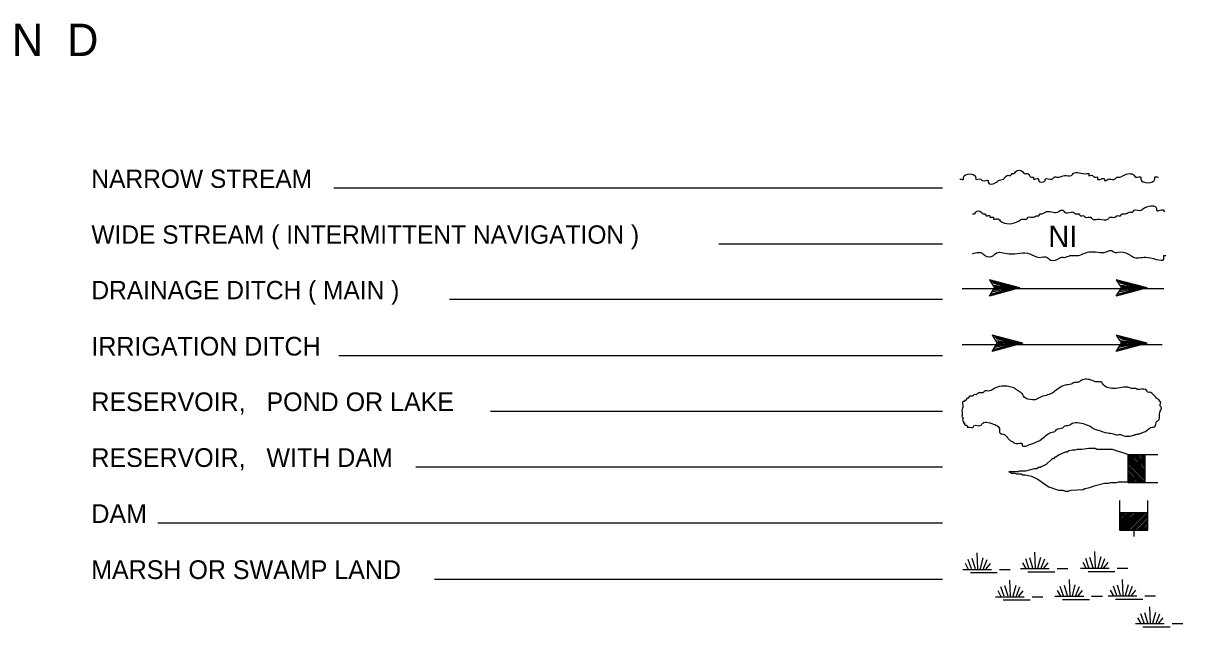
# Model space of a CAD drawing. Extents: x 1372974 to 1910017, y 15437295 to 16008649.
# Drawn here: x 1541086 to 1567958, y 15697478 to 15711471 of the extents above; entities that cross this region are included whole.
import ezdxf

# ---------------------------------------------------------------- set-up
doc = ezdxf.new("R2010")
doc.units = 0
doc.layers.add('L23', color=7, linetype='Continuous')

msp = doc.modelspace()

# ---------------------------------------------------------------- linework, layer by layer
at = {"layer": 'L23'}
for p, q in [((1548285, 15707653), (1562388, 15707653)), ((1557203, 15706359), (1562388, 15706359)), ((1564183, 15705335), (1563476, 15705519)), ((1563476, 15705519), (1563592, 15705335)), ((1564104, 15705345), (1563528, 15705488)), ((1564025, 15705345), (1563534, 15705467)), ((1567129, 15705335), (1566416, 15705519)), ((1566416, 15705519), (1566538, 15705335)), ((1567045, 15705345), (1566469, 15705488)), ((1566971, 15705345), (1566475, 15705467)), ((1562842, 15705319), (1567520, 15705319)), ((1564183, 15705335), (1563476, 15705145)), ((1563476, 15705145), (1563592, 15705335)), ((1564077, 15705319), (1563518, 15705176)), ((1564004, 15705329), (1563528, 15705192)), ((1563919, 15705319), (1563544, 15705234)), ((1563935, 15705345), (1563571, 15705435)), ((1563845, 15705329), (1563571, 15705271)), ((1563718, 15705319), (1563576, 15705287)), ((1563845, 15705351), (1563586, 15705393)), ((1564183, 15705335), (1563592, 15705335)), ((1563734, 15705345), (1563602, 15705366)), ((1563644, 15705345), (1563602, 15705351)), ((1563676, 15705319), (1563602, 15705319)), ((1563866, 15705335), (1563676, 15705335)), ((1563803, 15705335), (1563676, 15705335)), ((1567129, 15705335), (1566416, 15705145)), ((1566416, 15705145), (1566538, 15705335)), ((1567018, 15705319), (1566459, 15705176)), ((1566944, 15705329), (1566469, 15705192)), ((1566860, 15705319), (1566485, 15705234)), ((1566876, 15705345), (1566511, 15705435)), ((1566786, 15705329), (1566511, 15705271)), ((1566659, 15705319), (1566517, 15705287)), ((1566786, 15705351), (1566527, 15705393)), ((1567129, 15705335), (1566538, 15705335)), ((1566675, 15705345), (1566543, 15705366)), ((1566585, 15705345), (1566543, 15705351)), ((1566617, 15705319), (1566543, 15705319)), ((1566812, 15705335), (1566617, 15705335)), ((1566744, 15705335), (1566617, 15705335)), ((1550962, 15705071), (1562388, 15705071)), ((1564252, 15704052), (1563544, 15704236)), ((1563544, 15704236), (1563660, 15704052)), ((1564167, 15704062), (1563592, 15704205)), ((1564093, 15704062), (1563602, 15704184)), ((1564004, 15704062), (1563634, 15704152)), ((1567129, 15704052), (1566416, 15704236)), ((1566416, 15704236), (1566538, 15704052)), ((1567045, 15704062), (1566469, 15704205)), ((1566971, 15704062), (1566475, 15704184)), ((1566876, 15704062), (1566511, 15704152)), ((1562842, 15704025), (1567478, 15704025)), ((1564252, 15704052), (1563544, 15703861)), ((1563544, 15703861), (1563660, 15704052)), ((1564146, 15704036), (1563586, 15703893)), ((1564067, 15704046), (1563592, 15703909)), ((1563988, 15704036), (1563613, 15703951)), ((1563908, 15704046), (1563634, 15703983)), ((1563787, 15704036), (1563644, 15704004)), ((1563908, 15704067), (1563650, 15704110)), ((1564252, 15704052), (1563660, 15704052)), ((1563803, 15704062), (1563671, 15704083)), ((1563708, 15704062), (1563671, 15704067)), ((1563745, 15704036), (1563671, 15704036)), ((1563935, 15704052), (1563745, 15704052)), ((1563866, 15704052), (1563745, 15704052)), ((1567129, 15704052), (1566416, 15703861)), ((1566416, 15703861), (1566538, 15704052)), ((1567018, 15704036), (1566459, 15703893)), ((1566944, 15704046), (1566469, 15703909)), ((1566860, 15704036), (1566485, 15703951)), ((1566786, 15704046), (1566511, 15703983)), ((1566659, 15704036), (1566517, 15704004)), ((1566786, 15704067), (1566527, 15704110)), ((1567129, 15704052), (1566538, 15704052)), ((1566675, 15704062), (1566543, 15704083)), ((1566585, 15704062), (1566543, 15704067)), ((1566617, 15704036), (1566543, 15704036)), ((1566812, 15704052), (1566617, 15704052)), ((1566744, 15704052), (1566617, 15704052)), ((1548401, 15703766), (1562388, 15703766)), ((1551912, 15702478), (1562388, 15702478)), ((1566686, 15701475), (1567377, 15701475)), ((1566686, 15701475), (1567087, 15701079)), ((1566686, 15701443), (1567087, 15701042)), ((1566717, 15701475), (1567087, 15701110)), ((1566754, 15701475), (1567087, 15701153)), ((1566791, 15701475), (1567087, 15701195)), ((1566828, 15701475), (1567087, 15701227)), ((1566860, 15701475), (1567087, 15701258)), ((1566902, 15701475), (1567087, 15701295)), ((1566944, 15701475), (1567087, 15701337)), ((1566976, 15701475), (1567087, 15701369)), ((1567008, 15701475), (1567087, 15701401)), ((1567045, 15701475), (1567087, 15701438)), ((1550186, 15701184), (1562388, 15701184)), ((1566686, 15701411), (1567087, 15701010)), ((1566686, 15701369), (1567087, 15700968)), ((1566686, 15701337), (1567087, 15700936)), ((1566686, 15701300), (1567087, 15700904)), ((1566686, 15701269), (1567087, 15700868)), ((1566686, 15701227), (1567087, 15700825)), ((1566686, 15701195), (1567050, 15700825)), ((1566686, 15701158), (1567018, 15700825)), ((1566686, 15701121), (1566987, 15700825)), ((1566686, 15701079), (1566944, 15700825)), ((1566686, 15701042), (1566913, 15700825)), ((1566686, 15701010), (1566871, 15700825)), ((1566686, 15700978), (1566834, 15700825)), ((1566686, 15700936), (1566791, 15700825)), ((1566686, 15700904), (1566760, 15700825)), ((1566686, 15700868), (1566728, 15700825)), ((1566686, 15700836), (1566691, 15700825)), ((1567087, 15700825), (1567377, 15700825)), ((1566496, 15699716), (1566496, 15700408)), ((1567145, 15700118), (1567145, 15700408)), ((1566496, 15699716), (1566892, 15700118)), ((1566496, 15699753), (1566860, 15700118)), ((1566496, 15699785), (1566818, 15700118)), ((1566496, 15699827), (1566775, 15700118)), ((1566496, 15699859), (1566744, 15700118)), ((1566496, 15699896), (1566712, 15700118)), ((1566496, 15699933), (1566675, 15700118)), ((1566496, 15699975), (1566633, 15700118)), ((1566496, 15700012), (1566601, 15700118)), ((1566496, 15700044), (1566570, 15700118)), ((1566496, 15700075), (1566538, 15700118)), ((1566527, 15699716), (1566929, 15700118)), ((1566559, 15699716), (1566960, 15700118)), ((1566601, 15699716), (1567003, 15700118)), ((1566633, 15699716), (1567034, 15700118)), ((1566670, 15699716), (1567071, 15700118)), ((1566702, 15699716), (1567103, 15700118)), ((1566744, 15699716), (1567145, 15700118)), ((1566775, 15699716), (1567145, 15700086)), ((1544204, 15699885), (1562388, 15699885)), ((1566812, 15699716), (1567145, 15700054)), ((1566849, 15699716), (1567145, 15700017)), ((1566892, 15699716), (1567145, 15699975)), ((1566929, 15699716), (1567145, 15699943)), ((1566960, 15699716), (1567145, 15699901)), ((1566992, 15699716), (1567145, 15699870)), ((1567034, 15699716), (1567145, 15699827)), ((1566834, 15699569), (1566834, 15699716)), ((1567071, 15699716), (1567145, 15699796)), ((1567103, 15699716), (1567145, 15699759)), ((1567135, 15699716), (1567145, 15699727)), ((1563058, 15698819), (1562984, 15699035)), ((1563153, 15698819), (1563080, 15699062)), ((1563212, 15698819), (1563196, 15699194)), ((1563270, 15698819), (1563333, 15699077)), ((1563333, 15698803), (1563428, 15699035)), ((1564394, 15698835), (1564320, 15699051)), ((1564484, 15698835), (1564410, 15699077)), ((1564542, 15698835), (1564526, 15699209)), ((1564600, 15698835), (1564669, 15699093)), ((1564669, 15698819), (1564759, 15699051)), ((1565783, 15698845), (1565709, 15699062)), ((1565878, 15698845), (1565804, 15699083)), ((1565936, 15698845), (1565920, 15699220)), ((1565994, 15698845), (1566063, 15699104)), ((1566063, 15698829), (1566152, 15699062)), ((1562858, 15698808), (1563528, 15698808)), ((1562995, 15698808), (1562921, 15698945)), ((1563402, 15698819), (1563502, 15698945)), ((1563708, 15698808), (1563961, 15698808)), ((1564194, 15698829), (1564859, 15698829)), ((1564326, 15698829), (1564252, 15698961)), ((1564368, 15698750), (1564996, 15698750)), ((1564737, 15698835), (1564838, 15698961)), ((1565044, 15698829), (1565292, 15698829)), ((1565587, 15698835), (1566253, 15698835)), ((1565719, 15698835), (1565646, 15698967)), ((1565762, 15698761), (1566385, 15698761)), ((1566126, 15698845), (1566226, 15698967)), ((1566438, 15698835), (1566686, 15698835)), ((1550619, 15698586), (1562388, 15698586)), ((1563037, 15698734), (1563660, 15698734)), ((1563967, 15698185), (1563951, 15698560)), ((1565345, 15698196), (1565329, 15698571)), ((1566575, 15698201), (1566559, 15698576)), ((1563750, 15698175), (1563676, 15698312)), ((1563819, 15698185), (1563745, 15698402)), ((1563908, 15698185), (1563835, 15698428)), ((1564025, 15698185), (1564093, 15698444)), ((1564093, 15698169), (1564183, 15698402)), ((1564162, 15698185), (1564262, 15698312)), ((1565128, 15698185), (1565054, 15698317)), ((1565192, 15698196), (1565118, 15698412)), ((1565287, 15698196), (1565213, 15698433)), ((1565403, 15698196), (1565466, 15698454)), ((1565466, 15698175), (1565561, 15698412)), ((1565535, 15698196), (1565635, 15698317)), ((1566358, 15698196), (1566284, 15698328)), ((1566427, 15698201), (1566353, 15698417)), ((1566517, 15698201), (1566443, 15698444)), ((1566633, 15698201), (1566702, 15698460)), ((1566702, 15698185), (1566791, 15698417)), ((1566770, 15698201), (1566871, 15698328)), ((1563618, 15698175), (1564283, 15698175)), ((1563792, 15698101), (1564421, 15698101)), ((1564468, 15698175), (1564716, 15698175)), ((1564996, 15698185), (1565661, 15698185)), ((1565170, 15698111), (1565793, 15698111)), ((1565846, 15698185), (1566094, 15698185)), ((1566226, 15698196), (1566892, 15698196)), ((1566401, 15698116), (1567029, 15698116)), ((1567076, 15698196), (1567325, 15698196)), ((1567208, 15697562), (1567193, 15697937)), ((1566992, 15697551), (1566918, 15697683)), ((1567061, 15697562), (1566987, 15697779)), ((1567150, 15697562), (1567076, 15697800)), ((1567267, 15697562), (1567335, 15697821)), ((1567335, 15697541), (1567425, 15697779)), ((1567404, 15697562), (1567504, 15697683)), ((1566860, 15697551), (1567525, 15697551)), ((1567034, 15697478), (1567663, 15697478)), ((1567710, 15697551), (1567958, 15697551))]:
    msp.add_line(p, q, dxfattribs=at)
for points in [[(1566686, 15701475), (1566327, 15701586), (1565968, 15701586), (1565925, 15701612), (1565783, 15701612), (1565619, 15701586), (1565503, 15701586), (1565461, 15701570), (1565403, 15701570), (1565318, 15701554), (1565276, 15701528), (1565234, 15701528), (1565075, 15701454), (1565017, 15701411), (1564996, 15701411), (1564959, 15701369), (1564933, 15701369), (1564795, 15701242), (1564679, 15701184), (1564653, 15701168), (1564611, 15701168), (1564579, 15701142), (1564510, 15701142), (1564310, 15701084), (1564167, 15701084), (1564151, 15701068), (1564067, 15701068), (1563930, 15701068), (1563951, 15701068), (1563988, 15701042), (1564067, 15701042), (1564093, 15701026), (1564209, 15701026), (1564236, 15701000), (1564268, 15701000), (1564310, 15701000), (1564452, 15700968), (1564595, 15700904), (1564817, 15700746), (1564854, 15700720), (1565075, 15700646), (1565176, 15700646), (1565234, 15700619), (1565302, 15700619), (1565360, 15700646), (1565646, 15700662), (1565688, 15700683), (1565804, 15700704), (1565904, 15700746), (1566142, 15700804), (1566242, 15700804), (1566284, 15700825), (1566427, 15700825), (1566469, 15700841), (1566691, 15700841)], [(1566686, 15701475), (1566686, 15700836)], [(1566686, 15700836), (1566686, 15700825), (1567087, 15700825), (1567087, 15701475)], [(1567135, 15699716), (1567145, 15699716), (1567145, 15700118), (1566496, 15700118)], [(1566496, 15699716), (1567135, 15699716)]]:
    msp.add_lwpolyline(points, dxfattribs=at)
for points in [[(1562794, 15707859), (1562879, 15707859), (1562879, 15707901), (1563159, 15707901), (1563159, 15707859), (1563275, 15707859), (1563317, 15707822), (1563444, 15707822), (1563444, 15707785), (1563644, 15707785), (1563687, 15707822), (1563803, 15707859), (1563887, 15707943), (1563930, 15707943), (1563967, 15707943), (1564004, 15707985), (1564046, 15707985), (1564083, 15708028), (1564252, 15708028), (1564283, 15707985), (1564368, 15707985), (1564452, 15707901), (1564495, 15707901), (1564495, 15707859), (1564526, 15707859), (1564611, 15707859), (1564611, 15707822), (1564769, 15707822), (1564769, 15707859), (1564933, 15707859), (1564975, 15707901), (1565054, 15707901), (1565091, 15707901), (1565218, 15707943), (1565376, 15707943), (1565419, 15707985), (1565735, 15707985), (1565778, 15707985), (1565778, 15707943), (1565862, 15707943), (1565904, 15707901), (1565978, 15707901), (1565978, 15707859), (1566142, 15707859), (1566142, 15707822), (1566184, 15707822), (1566226, 15707859), (1566258, 15707859), (1566385, 15707859), (1566427, 15707901), (1566501, 15707901), (1566585, 15707943), (1566828, 15707943), (1566871, 15707901), (1566987, 15707901), (1566987, 15707859), (1567309, 15707859), (1567309, 15707901), (1567393, 15707901)], [(1563085, 15707051), (1563127, 15707051), (1563159, 15707093), (1563285, 15707093), (1563328, 15707051), (1563370, 15707051), (1563402, 15707009), (1563486, 15707009), (1563486, 15706972), (1563571, 15706972), (1563571, 15706929), (1563613, 15706929), (1563687, 15706929), (1563729, 15706892), (1564167, 15706892), (1564252, 15706929), (1564336, 15706929), (1564378, 15706972), (1564495, 15706972), (1564579, 15707009), (1564621, 15707009), (1564653, 15707051), (1564695, 15707051), (1564774, 15707093), (1565059, 15707093), (1565133, 15707135), (1565176, 15707135), (1565218, 15707093), (1565376, 15707093), (1565419, 15707093), (1565461, 15707051), (1565545, 15707051), (1565587, 15707009), (1565661, 15707009), (1565704, 15706972), (1565825, 15706972), (1565862, 15706929), (1565983, 15706929), (1566026, 15706929), (1566226, 15706929), (1566269, 15706972), (1566385, 15706972), (1566427, 15707009), (1566511, 15707009), (1566554, 15707051), (1566628, 15707051), (1566712, 15707093), (1566754, 15707093), (1566791, 15707093), (1566834, 15707135), (1566992, 15707135), (1567034, 15707167), (1567351, 15707167), (1567351, 15707135), (1567435, 15707135), (1567520, 15707135), (1567520, 15707093)], [(1563085, 15706127), (1563328, 15706127), (1563370, 15706084), (1563571, 15706084), (1563613, 15706127), (1563930, 15706127), (1564410, 15706127), (1564621, 15706042), (1564817, 15706042), (1564859, 15706000), (1565059, 15706000), (1565133, 15706042), (1565218, 15706042), (1565345, 15706084), (1565503, 15706084), (1565783, 15706169), (1566184, 15706169), (1566269, 15706201), (1566311, 15706201), (1566353, 15706169), (1566511, 15706169), (1566754, 15706084), (1566834, 15706042), (1567150, 15706042), (1567520, 15706042), (1567520, 15706084), (1567562, 15706084)], [(1563571, 15702177), (1563629, 15702151), (1563708, 15702077), (1563708, 15702008), (1563745, 15701950), (1563771, 15701950), (1563967, 15701792), (1564009, 15701770), (1564093, 15701728), (1564236, 15701712), (1564236, 15701691), (1564436, 15701712), (1564479, 15701728), (1564695, 15701834), (1564933, 15701992), (1564996, 15702008), (1565033, 15702050), (1565176, 15702093), (1565234, 15702135), (1565318, 15702151), (1565360, 15702177), (1565688, 15702177), (1565846, 15702108), (1565941, 15702050), (1565999, 15702034), (1566211, 15701971), (1566353, 15701950), (1566385, 15701934), (1566511, 15701934), (1566570, 15701913), (1566791, 15701913), (1566849, 15701934), (1566934, 15701950), (1567008, 15701971), (1567092, 15702008), (1567251, 15702108), (1567277, 15702108), (1567335, 15702177), (1567351, 15702235), (1567377, 15702251), (1567420, 15702335), (1567435, 15702478), (1567462, 15702562), (1567435, 15702594), (1567435, 15702700), (1567420, 15702700), (1567420, 15702721), (1567377, 15702758), (1567351, 15702779), (1567277, 15702858), (1567193, 15702916), (1567150, 15702916), (1567135, 15702943), (1566950, 15702980), (1566913, 15702980), (1566871, 15703001), (1566770, 15703001), (1566728, 15703017), (1566353, 15703001), (1566100, 15703117), (1566084, 15703143), (1566026, 15703159), (1565925, 15703159), (1565862, 15703186), (1565603, 15703186), (1565561, 15703159), (1565477, 15703143), (1565445, 15703143), (1565403, 15703117), (1565260, 15703085), (1565075, 15703001), (1564896, 15702879), (1564611, 15702779), (1564579, 15702758), (1564368, 15702758), (1564268, 15702821), (1564252, 15702858), (1564194, 15702916), (1564125, 15702959), (1564093, 15702980), (1564067, 15703001), (1563951, 15703043), (1563829, 15703059), (1563586, 15703001), (1563444, 15702943), (1563359, 15702943), (1563344, 15702916), (1563227, 15702900), (1563159, 15702858), (1563116, 15702858), (1563101, 15702837), (1563058, 15702821), (1563016, 15702821), (1562984, 15702779), (1562958, 15702779), (1562942, 15702737), (1562900, 15702721)], [(1562900, 15702721), (1562900, 15702700), (1562879, 15702700), (1562858, 15702562), (1562842, 15702520), (1562842, 15702378), (1562842, 15702335), (1562858, 15702335), (1562858, 15702251), (1562879, 15702235), (1562879, 15702209), (1562900, 15702209), (1562900, 15702177), (1562921, 15702151), (1562942, 15702151), (1562958, 15702135), (1562958, 15702108), (1562984, 15702108), (1563101, 15702108), (1563116, 15702135), (1563285, 15702151), (1563301, 15702177), (1563571, 15702177)]]:
    msp.add_spline(points, degree=3, dxfattribs=at)

# ---------------------------------------------------------------- texts
for s, height, p in [('L  E  G  E  N  D', 749.98, (1535919, 15710710)), ('NARROW STREAM', 425.01, (1542667, 15707653)), ('WIDE STREAM ( INTERMITTENT NAVIGATION )', 425.01, (1542667, 15706359)), ('NI', 500, (1564843, 15706280)), ('DRAINAGE DITCH ( MAIN )', 425.01, (1542667, 15705071)), ('IRRIGATION DITCH', 433.31, (1542667, 15703766)), ('RESERVOIR,   POND OR LAKE', 433.31, (1542667, 15702478)), ('RESERVOIR,   WITH DAM', 433.31, (1542667, 15701184)), ('DAM', 433.3, (1542667, 15699885)), ('MARSH OR SWAMP LAND', 433.31, (1542662, 15698586))]:
    msp.add_text(s, height=height, dxfattribs=at).set_placement(p)

doc.saveas('drawing.dxf')
